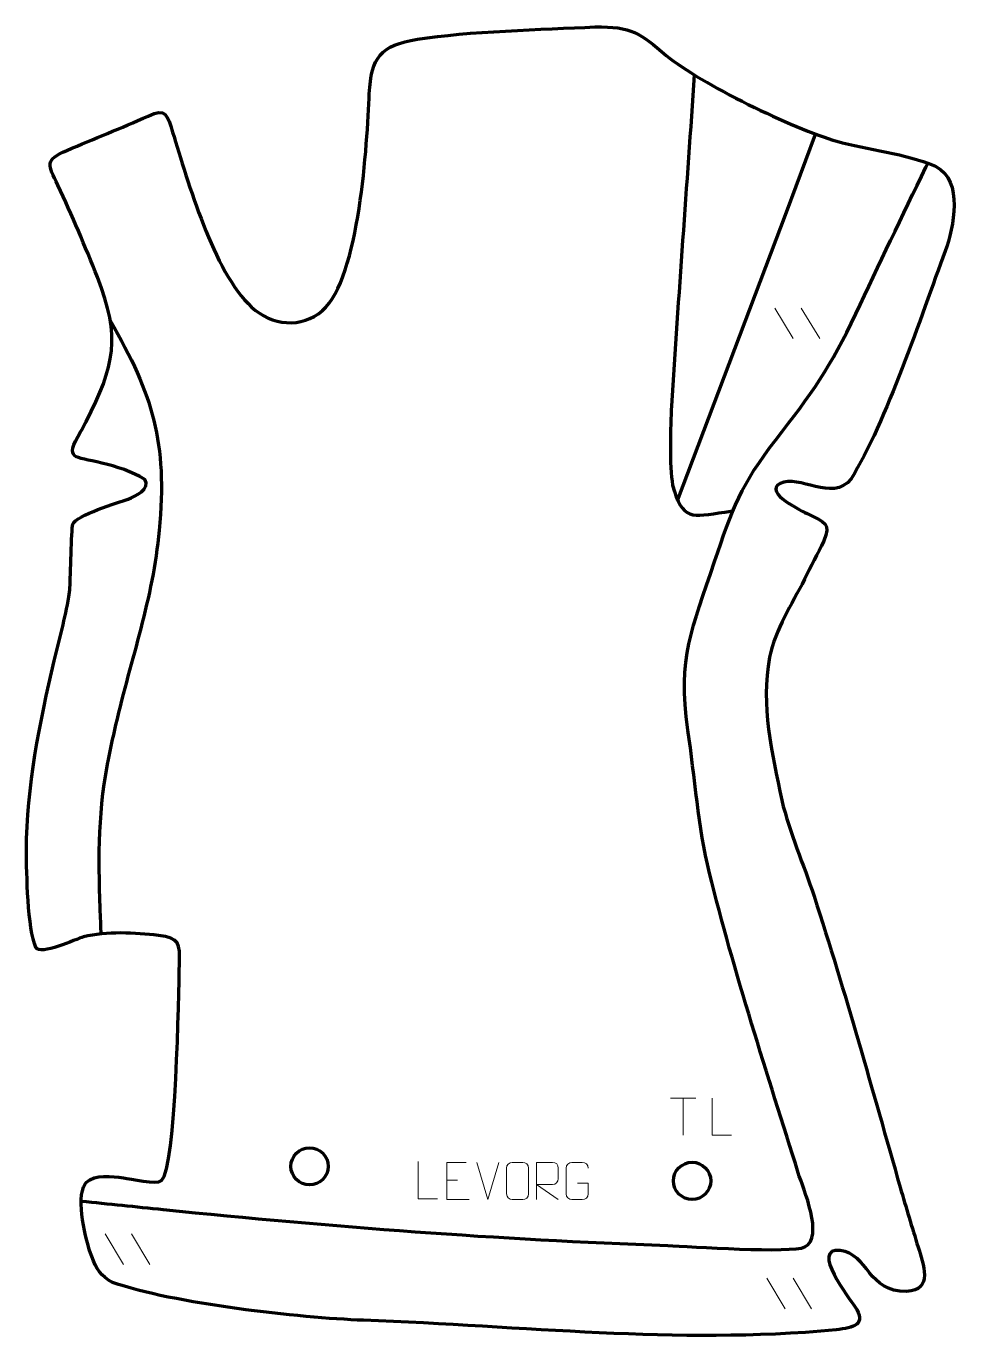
# Model space of a CAD drawing. Header units: millimetres. Extents: x -574 to 55, y 55 to 939.
import ezdxf

# ---------------------------------------------------------------- set-up
doc = ezdxf.new("R2010")
doc.units = ezdxf.units.MM
doc.header["$MEASUREMENT"] = 0
doc.layers.add('layer 2', color=7, linetype='Continuous')
doc.layers.add('layer 3', color=7, linetype='Continuous')

msp = doc.modelspace()

# ---------------------------------------------------------------- linework, layer by layer
at = {"layer": 'layer 2', "color": 142, "lineweight": 200}
for centre in [(-384.3344, 174.2668), (-127.5827, 164.5303)]:
    msp.add_ellipse(centre, major_axis=(0, 12.5), ratio=1, dxfattribs=at)
at = {"layer": 'layer 2', "color": 140, "lineweight": 158}
for points, knots in [([(-126.0914, 906.7355), (-131.1856, 832.7042), (-136.8086, 758.5864), (-141.3722, 684.5345), (-141.3722, 684.5345), (-142.2143, 670.8689), (-142.9417, 644.3228), (-140.6674, 631.4053), (-140.6674, 631.4053), (-134.0757, 607.5594), (-128.0753, 609.9976), (-105.5259, 613.335), (-105.5259, 613.335), (-103.7776, 613.5937), (-102.0387, 613.85), (-100.2871, 614.0867)], [0, 0, 0, 0, 0.2, 0.2, 0.2, 0.2, 0.4, 0.4, 0.4, 0.4, 0.6, 0.6, 0.6, 0.6, 1, 1, 1, 1]), ([(-137.3005, 621.2148), (-137.3005, 621.2148), (-64.2473, 814.6139), (-64.2473, 814.6139), (-64.2473, 814.6139), (-64.2473, 814.6139), (-44.7156, 866.9573), (-44.7156, 866.9573)], [0, 0, 0, 0, 0.33333333, 0.33333333, 0.33333333, 0.33333333, 1, 1, 1, 1]), ([(-537.6056, 150.9793), (-519.2568, 149.1041), (-500.9081, 147.2288), (-482.5593, 145.3536), (-482.5593, 145.3536), (-368.3241, 133.6233), (-258.5412, 125.2763), (-143.9344, 121.1571), (-143.9344, 121.1571), (-129.4512, 120.4288), (-60.4784, 115.8899), (-51.9859, 120.1729), (-51.9859, 120.1729), (-38.7046, 126.8711), (-53.0411, 159.2355), (-56.382, 169.9665), (-56.382, 169.9665), (-76.6979, 235.2221), (-99.6163, 304.9246), (-115.9393, 371.1268), (-115.9393, 371.1268), (-123.5884, 402.3329), (-125.6219, 435.1823), (-130.4259, 467.0102), (-130.4259, 467.0102), (-137.5417, 516.0873), (-127.3955, 534.8647), (-112.4931, 580.1583), (-112.4931, 580.1583), (-101.1385, 614.4375), (-94.0875, 632.8723), (-71.4791, 661.7882), (-71.4791, 661.7882), (-47.7032, 692.0598), (-34.3153, 711.1933), (-17.7539, 746.3271), (-17.7539, 746.3271), (-2.2438, 779.2307), (13.4835, 812.0208), (29.2954, 844.7801), (29.2954, 844.7801), (29.2954, 844.7801), (30.5981, 847.4784), (30.5981, 847.4784)], [0, 0, 0, 0, 0.08333333, 0.08333333, 0.08333333, 0.08333333, 0.16666667, 0.16666667, 0.16666667, 0.16666667, 0.25, 0.25, 0.25, 0.25, 0.33333333, 0.33333333, 0.33333333, 0.33333333, 0.41666667, 0.41666667, 0.41666667, 0.41666667, 0.5, 0.5, 0.5, 0.5, 0.58333333, 0.58333333, 0.58333333, 0.58333333, 0.66666667, 0.66666667, 0.66666667, 0.66666667, 0.75, 0.75, 0.75, 0.75, 0.83333333, 0.83333333, 0.83333333, 0.83333333, 1, 1, 1, 1]), ([(-518.0834, 741.9143), (-489.298, 691.3495), (-479.7252, 660.3918), (-485.2425, 600.9363), (-485.2425, 600.9363), (-489.48, 555.2734), (-504.2198, 514.7879), (-514.4878, 470.5262), (-514.4878, 470.5262), (-516.528, 461.7317), (-518.3999, 452.9469), (-520.1012, 444.0804), (-520.1012, 444.0804), (-526.8767, 407.8165), (-526.2183, 376.866), (-524.7539, 340.7328), (-524.7539, 340.7328), (-524.6464, 337.7365), (-524.5376, 334.7404), (-524.4249, 331.7443), (-524.4249, 331.7443), (-524.4249, 331.7443), (-524.368, 330.2472), (-524.368, 330.2472)], [0, 0, 0, 0, 0.14285714, 0.14285714, 0.14285714, 0.14285714, 0.28571429, 0.28571429, 0.28571429, 0.28571429, 0.42857143, 0.42857143, 0.42857143, 0.42857143, 0.57142857, 0.57142857, 0.57142857, 0.57142857, 0.71428571, 0.71428571, 0.71428571, 0.71428571, 1, 1, 1, 1])]:
    msp.add_open_spline(points, degree=3, knots=knots, dxfattribs=at)
at = {"layer": 'layer 2', "color": 250, "lineweight": 9}
for points in [[(-72.0492, 750.2567), (-72.0492, 750.2567), (-59.6849, 729.7124), (-59.6849, 729.7124)], [(-54.3193, 750.2567), (-54.3193, 750.2567), (-41.955, 729.7124), (-41.955, 729.7124)], [(-142.0939, 220.0957), (-142.0939, 220.0957), (-125.1067, 220.0957), (-125.1067, 220.0957)], [(-133.6001, 195.1657), (-133.6001, 195.1657), (-133.6001, 220.1192), (-133.6001, 220.1192)], [(-264.7109, 151.984), (-264.7109, 151.984), (-272.0327, 176.9376), (-272.0327, 176.9376)], [(-257.389, 176.9376), (-257.389, 176.9376), (-264.7108, 151.984), (-264.7108, 151.984)], [(-292.1438, 165.0579), (-292.1438, 165.0579), (-284.9757, 165.0579), (-284.9757, 165.0579)], [(-521.5792, 129.0148), (-521.5792, 129.0148), (-509.2149, 108.4705), (-509.2149, 108.4705)], [(-503.8493, 129.0148), (-503.8493, 129.0148), (-491.485, 108.4705), (-491.485, 108.4705)], [(-77.5319, 99.2076), (-77.5319, 99.2076), (-65.1676, 78.6633), (-65.1676, 78.6633)], [(-59.802, 99.2076), (-59.802, 99.2076), (-47.4377, 78.6633), (-47.4377, 78.6633)]]:
    msp.add_open_spline(points, degree=3, dxfattribs=at)
for points, knots in [([(-101.1043, 195.1656), (-101.1043, 195.1656), (-114.0534, 195.1656), (-114.0534, 195.1656), (-114.0534, 195.1656), (-114.0534, 195.1656), (-114.0534, 220.1192), (-114.0534, 220.1192)], [0, 0, 0, 0, 0.33333333, 0.33333333, 0.33333333, 0.33333333, 1, 1, 1, 1]), ([(-298.5012, 152.5811), (-298.5012, 152.5811), (-311.4503, 152.5811), (-311.4503, 152.5811), (-311.4503, 152.5811), (-311.4503, 152.5811), (-311.4503, 177.5347), (-311.4503, 177.5347)], [0, 0, 0, 0, 0.33333333, 0.33333333, 0.33333333, 0.33333333, 1, 1, 1, 1]), ([(-279.2699, 176.9376), (-279.2699, 176.9376), (-292.1438, 176.9376), (-292.1438, 176.9376), (-292.1438, 176.9376), (-292.1438, 176.9376), (-292.1438, 151.984), (-292.1438, 151.984), (-292.1438, 151.984), (-292.1438, 151.984), (-277.278, 151.984), (-277.278, 151.984)], [0, 0, 0, 0, 0.25, 0.25, 0.25, 0.25, 0.5, 0.5, 0.5, 0.5, 1, 1, 1, 1]), ([(-248.2304, 176.9373), (-245.9047, 176.9373), (-243.5786, 176.9373), (-241.2525, 176.9373), (-241.2525, 176.9373), (-239.3059, 176.9729), (-237.3145, 175.4813), (-237.2878, 173.0437), (-237.2878, 173.0437), (-237.2882, 167.2968), (-237.2882, 161.5495), (-237.2878, 155.8018), (-237.2878, 155.8018), (-237.4276, 153.4784), (-239.1048, 151.9988), (-241.2525, 151.988), (-241.2525, 151.988), (-243.5844, 151.9884), (-245.9163, 151.9884), (-248.2478, 151.988), (-248.2478, 151.988), (-250.1728, 151.8826), (-252.1449, 153.7671), (-252.1337, 155.7844), (-252.1337, 155.7844), (-252.1334, 161.5545), (-252.1334, 167.3242), (-252.1337, 173.0935), (-252.1337, 173.0935), (-252.1295, 175.2316), (-250.3828, 176.9508), (-248.2304, 176.9373)], [0, 0, 0, 0, 0.11111111, 0.11111111, 0.11111111, 0.11111111, 0.22222222, 0.22222222, 0.22222222, 0.22222222, 0.33333333, 0.33333333, 0.33333333, 0.33333333, 0.44444444, 0.44444444, 0.44444444, 0.44444444, 0.55555556, 0.55555556, 0.55555556, 0.55555556, 0.66666667, 0.66666667, 0.66666667, 0.66666667, 0.77777778, 0.77777778, 0.77777778, 0.77777778, 1, 1, 1, 1]), ([(-232.0428, 151.9841), (-232.0428, 151.9841), (-232.0428, 176.9376), (-232.0428, 176.9376), (-232.0428, 176.9376), (-228.448, 176.9376), (-224.8525, 176.9376), (-221.2573, 176.9376), (-221.2573, 176.9376), (-218.932, 176.8999), (-217.3747, 175.4099), (-217.3788, 173.0435), (-217.3788, 173.0435), (-217.3792, 171.008), (-217.3792, 167.9486), (-217.3788, 165.9126), (-217.3788, 165.9126), (-217.3853, 164.0371), (-219.1976, 162.0953), (-221.2071, 162.0762), (-221.2071, 162.0762), (-221.2071, 162.0762), (-232.0428, 162.0762), (-232.0428, 162.0762), (-232.0428, 162.0762), (-232.0428, 162.0762), (-217.3881, 151.9841), (-217.3881, 151.9841)], [0, 0, 0, 0, 0.125, 0.125, 0.125, 0.125, 0.25, 0.25, 0.25, 0.25, 0.375, 0.375, 0.375, 0.375, 0.5, 0.5, 0.5, 0.5, 0.625, 0.625, 0.625, 0.625, 0.75, 0.75, 0.75, 0.75, 1, 1, 1, 1]), ([(-204.4558, 162.9698), (-204.4558, 162.9698), (-197.2877, 162.9698), (-197.2877, 162.9698), (-197.2877, 162.9698), (-197.2877, 162.9698), (-197.2877, 155.8017), (-197.2877, 155.8017), (-197.2877, 155.8017), (-197.4274, 153.4783), (-199.1046, 151.9987), (-201.2524, 151.9879), (-201.2524, 151.9879), (-203.5842, 151.9883), (-205.9162, 151.9883), (-208.2477, 151.9879), (-208.2477, 151.9879), (-210.1726, 151.8825), (-212.1448, 153.767), (-212.1336, 155.7843), (-212.1336, 155.7843), (-212.1332, 161.5544), (-212.1332, 167.3241), (-212.1336, 173.0934), (-212.1336, 173.0934), (-212.1294, 175.2315), (-210.3826, 176.9507), (-208.2303, 176.9373), (-208.2303, 176.9373), (-205.9046, 176.9373), (-203.5785, 176.9373), (-201.2524, 176.9373), (-201.2524, 176.9373), (-199.3057, 176.9727), (-197.3143, 175.4812), (-197.2877, 173.0435)], [0, 0, 0, 0, 0.1, 0.1, 0.1, 0.1, 0.2, 0.2, 0.2, 0.2, 0.3, 0.3, 0.3, 0.3, 0.4, 0.4, 0.4, 0.4, 0.5, 0.5, 0.5, 0.5, 0.6, 0.6, 0.6, 0.6, 0.7, 0.7, 0.7, 0.7, 0.8, 0.8, 0.8, 0.8, 1, 1, 1, 1])]:
    msp.add_open_spline(points, degree=3, knots=knots, dxfattribs=at)
at = {"layer": 'layer 3', "color": 242, "lineweight": 158}
msp.add_open_spline([(-144.9704, 919.6757), (-162.3462, 934.7534), (-168.105, 939.2801), (-192.7512, 938.9195), (-192.7512, 938.9195), (-227.9694, 937.1896), (-277.7602, 936.0843), (-311.8526, 930.6056), (-311.8526, 930.6056), (-336.7938, 926.5975), (-342.963, 918.6053), (-344.224, 894.0515), (-344.224, 894.0515), (-345.5999, 860.8833), (-350.7769, 770.325), (-375.6385, 748.5881), (-375.6385, 748.5881), (-389.6917, 736.3012), (-409.8522, 738.4881), (-423.2163, 750.8634), (-423.2163, 750.8634), (-448.9932, 774.7331), (-465.9776, 835.2867), (-476.2466, 868.2061), (-476.2466, 868.2061), (-479.88, 879.7504), (-480.3755, 884.7025), (-492.6721, 879.1086), (-492.6721, 879.1086), (-510.8035, 870.9906), (-528.9597, 863.8182), (-547.1671, 856.0607), (-547.1671, 856.0607), (-562.4951, 849.53), (-559.6908, 846.3698), (-553.2379, 832.6623), (-553.2379, 832.6623), (-543.7366, 812.4797), (-534.879, 791.7427), (-526.7217, 770.9849), (-526.7217, 770.9849), (-510.8061, 730.204), (-514.8887, 712.1832), (-534.3271, 673.8889), (-534.3271, 673.8889), (-535.267, 672.1063), (-536.2313, 670.3627), (-537.2182, 668.6063), (-537.2182, 668.6063), (-537.2182, 668.6063), (-538.0469, 667.1479), (-538.0469, 667.1479), (-538.0469, 667.1479), (-549.0071, 648.0405), (-542.5053, 650.8909), (-523.6389, 646.2265), (-523.6389, 646.2265), (-514.1829, 643.8886), (-503.1747, 640.5004), (-494.9558, 635.2284), (-494.9558, 635.2284), (-490.6035, 629.0103), (-501.4389, 623.7034), (-505.94, 622.1006), (-505.94, 622.1006), (-512.5017, 619.799), (-541.369, 611.0591), (-543.1295, 605.1137), (-543.1295, 605.1137), (-544.314, 601.1133), (-544.6391, 570.0316), (-545.1537, 562.8078), (-545.1537, 562.8078), (-545.3059, 560.6705), (-545.4944, 558.6776), (-545.802, 556.558), (-545.802, 556.558), (-548.345, 542.1162), (-552.2846, 527.8554), (-555.6689, 513.5871), (-555.6689, 513.5871), (-565.4483, 471.739), (-574.1174, 429.2205), (-574.3696, 386.0806), (-574.3696, 386.0806), (-574.1551, 371.3422), (-573.6676, 333.3869), (-567.9151, 321.1532), (-567.9151, 321.1532), (-565.1667, 315.3082), (-541.0804, 326.9116), (-535.9546, 328.2279), (-535.9546, 328.2279), (-520.6995, 332.1453), (-501.3257, 331.0981), (-485.751, 329.1831), (-485.751, 329.1831), (-471.4994, 327.3827), (-471.2378, 323.9676), (-471.6166, 310.1168), (-471.6166, 310.1168), (-472.1244, 290.6839), (-473.801, 173.1991), (-483.6583, 164.7385), (-483.6583, 164.7385), (-486.9655, 161.8999), (-504.7025, 165.9015), (-509.2446, 166.5258), (-509.2446, 166.5258), (-516.6948, 167.5499), (-528.4275, 169.3302), (-534.2871, 163.4509), (-534.2871, 163.4509), (-534.2871, 163.4509), (-534.9486, 162.5619), (-534.9486, 162.5619), (-534.9486, 162.5619), (-541.4601, 152.0713), (-534.5222, 124.8202), (-530.5107, 113.7213), (-530.5107, 113.7213), (-527.651, 105.8091), (-524.0868, 100.4072), (-516.5229, 96.411), (-516.5229, 96.411), (-476.1447, 82.0264), (-390.5776, 72.5105), (-348.1549, 71.0016), (-348.1549, 71.0016), (-239.5893, 67.1397), (-140.3863, 54.6378), (-30.9706, 64.4738), (-30.9706, 64.4738), (-19.1807, 66.2033), (-10.0044, 67.9015), (-18.3859, 80.3374), (-18.3859, 80.3374), (-21.725, 85.2917), (-48.879, 119.8492), (-28.1802, 117.9092), (-28.1802, 117.9092), (-9.1433, 115.2274), (-9.6221, 89.7851), (16.3118, 90.3539), (16.3118, 90.3539), (34.7267, 90.7578), (27.3252, 109.2282), (24.077, 120.0514), (24.077, 120.0514), (20.0745, 133.3884), (15.933, 146.7185), (12.0795, 160.0929), (12.0795, 160.0929), (-6.5487, 225.4658), (-24.7875, 290.8637), (-45.739, 355.5487), (-45.739, 355.5487), (-52.8477, 377.3913), (-62.0273, 397.4806), (-67.4141, 420.033), (-67.4141, 420.033), (-74.1051, 451.9297), (-81.5935, 483.2351), (-75.6475, 515.9315), (-75.6475, 515.9315), (-71.4762, 535.1314), (-60.9124, 550.9403), (-52.1465, 568.2607), (-52.1465, 568.2607), (-47.9159, 576.7612), (-43.3293, 585.46), (-39.257, 593.9728), (-39.257, 593.9728), (-33.8331, 605.3109), (-39.367, 607.0005), (-49.3745, 611.8939), (-49.3745, 611.8939), (-53.4919, 613.9073), (-80.1307, 626.4144), (-68.4367, 632.5109), (-68.4367, 632.5109), (-55.9172, 639.0378), (-33.6699, 619.5601), (-20.8959, 635.5986), (-20.8959, 635.5986), (2.7307, 673.9798), (26.108, 744.5444), (42.2373, 788.4742), (42.2373, 788.4742), (47.989, 804.1458), (54.6479, 835.9263), (35.9696, 845.1641), (35.9696, 845.1641), (35.9696, 845.1641), (34.6039, 845.8395), (34.6039, 845.8395), (34.6039, 845.8395), (17.0812, 853.6268), (-10.8454, 856.8732), (-30.3524, 862.1576), (-30.3524, 862.1576), (-59.946, 870.5299), (-121.4238, 900.6744), (-144.9704, 919.6757)], degree=3, knots=[0, 0, 0, 0, 0.01923077, 0.01923077, 0.01923077, 0.01923077, 0.03846154, 0.03846154, 0.03846154, 0.03846154, 0.05769231, 0.05769231, 0.05769231, 0.05769231, 0.07692308, 0.07692308, 0.07692308, 0.07692308, 0.09615385, 0.09615385, 0.09615385, 0.09615385, 0.11538462, 0.11538462, 0.11538462, 0.11538462, 0.13461538, 0.13461538, 0.13461538, 0.13461538, 0.15384615, 0.15384615, 0.15384615, 0.15384615, 0.17307692, 0.17307692, 0.17307692, 0.17307692, 0.19230769, 0.19230769, 0.19230769, 0.19230769, 0.21153846, 0.21153846, 0.21153846, 0.21153846, 0.23076923, 0.23076923, 0.23076923, 0.23076923, 0.25, 0.25, 0.25, 0.25, 0.26923077, 0.26923077, 0.26923077, 0.26923077, 0.28846154, 0.28846154, 0.28846154, 0.28846154, 0.30769231, 0.30769231, 0.30769231, 0.30769231, 0.32692308, 0.32692308, 0.32692308, 0.32692308, 0.34615385, 0.34615385, 0.34615385, 0.34615385, 0.36538462, 0.36538462, 0.36538462, 0.36538462, 0.38461538, 0.38461538, 0.38461538, 0.38461538, 0.40384615, 0.40384615, 0.40384615, 0.40384615, 0.42307692, 0.42307692, 0.42307692, 0.42307692, 0.44230769, 0.44230769, 0.44230769, 0.44230769, 0.46153846, 0.46153846, 0.46153846, 0.46153846, 0.48076923, 0.48076923, 0.48076923, 0.48076923, 0.5, 0.5, 0.5, 0.5, 0.51923077, 0.51923077, 0.51923077, 0.51923077, 0.53846154, 0.53846154, 0.53846154, 0.53846154, 0.55769231, 0.55769231, 0.55769231, 0.55769231, 0.57692308, 0.57692308, 0.57692308, 0.57692308, 0.59615385, 0.59615385, 0.59615385, 0.59615385, 0.61538462, 0.61538462, 0.61538462, 0.61538462, 0.63461538, 0.63461538, 0.63461538, 0.63461538, 0.65384615, 0.65384615, 0.65384615, 0.65384615, 0.67307692, 0.67307692, 0.67307692, 0.67307692, 0.69230769, 0.69230769, 0.69230769, 0.69230769, 0.71153846, 0.71153846, 0.71153846, 0.71153846, 0.73076923, 0.73076923, 0.73076923, 0.73076923, 0.75, 0.75, 0.75, 0.75, 0.76923077, 0.76923077, 0.76923077, 0.76923077, 0.78846154, 0.78846154, 0.78846154, 0.78846154, 0.80769231, 0.80769231, 0.80769231, 0.80769231, 0.82692308, 0.82692308, 0.82692308, 0.82692308, 0.84615385, 0.84615385, 0.84615385, 0.84615385, 0.86538462, 0.86538462, 0.86538462, 0.86538462, 0.88461538, 0.88461538, 0.88461538, 0.88461538, 0.90384615, 0.90384615, 0.90384615, 0.90384615, 0.92307692, 0.92307692, 0.92307692, 0.92307692, 0.94230769, 0.94230769, 0.94230769, 0.94230769, 0.96153846, 0.96153846, 0.96153846, 0.96153846, 1, 1, 1, 1], dxfattribs=at)

doc.saveas('drawing.dxf')
